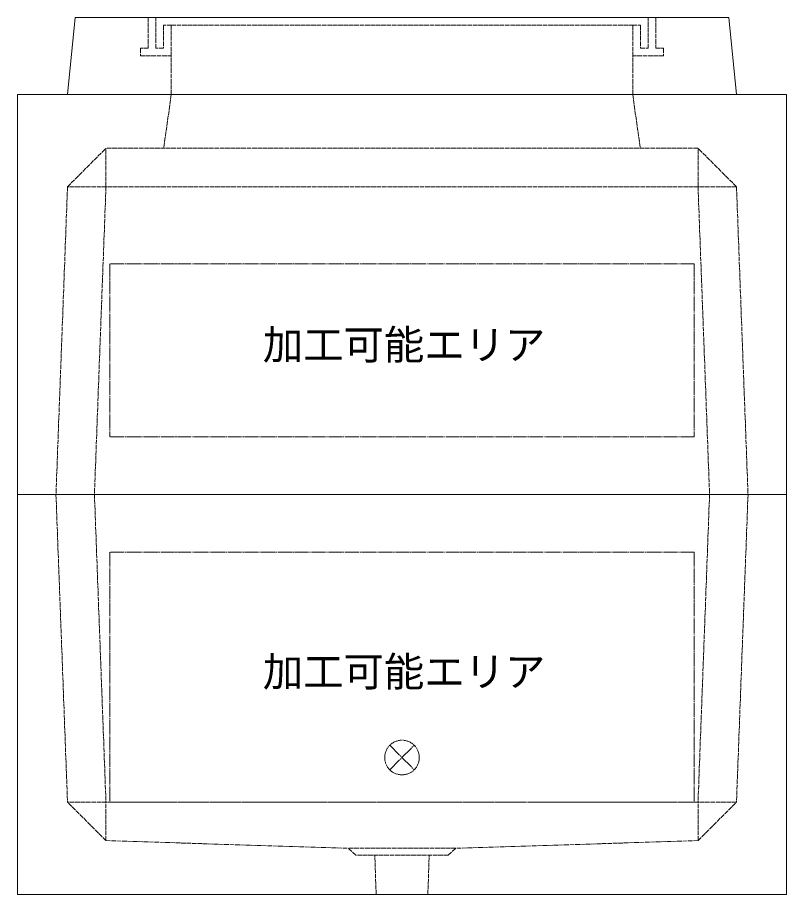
# Model space of a CAD drawing. Units: millimetres, scale not verified. Extents: x -2970 to 2970, y -2100 to 2100.
# Drawn here: x -530 to 470, y -1240 to -100 of the extents above; entities that cross this region are included whole.
import ezdxf
from ezdxf.enums import TextEntityAlignment as Align

# ---------------------------------------------------------------- set-up
doc = ezdxf.new("R2010")
doc.units = ezdxf.units.MM
doc.header["$LTSCALE"] = 10
doc.linetypes.add('LONG_DASHED1', pattern=[7, 6, -1])
doc.linetypes.add('LONG_DOUBLE_CHAIN', pattern=[21.8, 18, -1, 0.6, -0.6, 0.6, -1])
for name, color, linetype, lineweight in [('0-7_D-STR', 7, 'LONG_DASHED1', 9), ('0-9_D-STR-STR4', 134, 'LONG_DASHED1', 9), ('0-A_D-STR-STR5', 1, 'LONG_DOUBLE_CHAIN', 9)]:
    doc.layers.add(name, color=color, linetype=linetype, lineweight=lineweight)
doc.styles.add('ＭＳ ゴシック', font='')
doc.styles.get('ＭＳ ゴシック').set_extended_font_data('MS Gothic')

# ---------------------------------------------------------------- blocks, each defined once
blk = doc.blocks.new('A$C019679C0')
at = {"layer": '0-7_D-STR', "linetype": 'Continuous'}
for p, q in [((-4350, 0), (-4250, 1000)), ((4250, 1000), (-4250, 1000)), ((4350, 0), (4250, 1000)), ((-4350, 0), (4350, 0))]:
    blk.add_line(p, q, dxfattribs=at)
at = {"layer": '0-7_D-STR'}
for p, q in [((-3000, 0), (-3000, 900)), ((3000, 900), (3000, 0))]:
    blk.add_line(p, q, dxfattribs=at)
at = {"layer": '0-9_D-STR-STR4'}
for points in [[(-3300, 1000), (-3300, 600), (-3400, 600), (-3400, 500), (-3000, 500)], [(-3000, 900), (-3100, 900), (-3100, 600), (-3200, 600), (-3200, 1000)], [(3300, 1000), (3300, 600), (3400, 600), (3400, 500), (3000, 500)], [(3100, 900), (3100, 600), (3200, 600), (3200, 1000)], [(-3000, 900), (3000, 900), (3100, 900)]]:
    blk.add_lwpolyline(points, dxfattribs=at)
blk = doc.blocks.new('A$C69A01C2A')
at = {"layer": '0-7_D-STR', "linetype": 'Continuous'}
for p, q in [((-5000, 0), (-5000, 5200)), ((-5000, 5200), (5000, 5200)), ((5000, 5200), (5000, 0)), ((-5000, 0), (5000, 0))]:
    blk.add_line(p, q, dxfattribs=at)
at = {"layer": '0-7_D-STR'}
for p, q in [((-3000, 5200), (-3100, 4500)), ((3000, 5200), (3100, 4500)), ((-4350, 4000), (-3850, 4500)), ((3850, 4500), (-3850, 4500)), ((-3850, 4000), (-3850, 4500)), ((4350, 4000), (3850, 4500)), ((3850, 4000), (3850, 4500)), ((-4350, 4000), (-4500, 0)), ((4350, 4000), (-4350, 4000)), ((-3850, 4000), (-4000, 0)), ((3850, 4000), (4000, 0)), ((4350, 4000), (4500, 0))]:
    blk.add_line(p, q, dxfattribs=at)
at = {"layer": '0-A_D-STR-STR5'}
for p, q in [((-3800, 3000), (-3800, 750)), ((3800, 3000), (-3800, 3000))]:
    blk.add_line(p, q, dxfattribs=at)
blk.add_lwpolyline([(3800, 3000), (3800, 750), (-3800, 750)], dxfattribs=at)
blk = doc.blocks.new('A$C5E030ABE')
at = {"layer": '0-7_D-STR', "linetype": 'Continuous'}
for p, q in [((-5000, 0), (5000, 0)), ((-5000, -5200), (-5000, 0)), ((5000, -5200), (5000, 0)), ((-5000, -5200), (5000, -5200))]:
    blk.add_line(p, q, dxfattribs=at)
at = {"layer": '0-7_D-STR'}
for p, q in [((-4500, 0), (-4350, -4000)), ((-4000, 0), (-3850, -4000)), ((4000, 0), (3850, -4000)), ((4500, 0), (4350, -4000)), ((-3850, -4500), (-4350, -4000)), ((4350, -4000), (-4350, -4000)), ((-3850, -4500), (-3850, -4000)), ((3850, -4500), (4350, -4000)), ((3850, -4500), (3850, -4000)), ((-3850, -4500), (-700, -4600)), ((3850, -4500), (700, -4600)), ((-600, -4690), (-700, -4600)), ((700, -4600), (-700, -4600)), ((600, -4690), (700, -4600)), ((600, -4690), (-600, -4690)), ((-336.2, -5200), (-352.5, -4690)), ((336.2, -5200), (352.5, -4690))]:
    blk.add_line(p, q, dxfattribs=at)
at = {"layer": '0-A_D-STR-STR5'}
for p, q in [((3800, -750), (3800, -4000)), ((3800, -4000), (-3800, -4000))]:
    blk.add_line(p, q, dxfattribs=at)
blk.add_lwpolyline([(3800, -750), (-3800, -750), (-3800, -4000)], dxfattribs=at)
blk = doc.blocks.new('A$C1C640AAB')
at = {"layer": '0-A_D-STR-STR5'}
for p, q in [((-159.1, -159.1), (159.1, 159.1)), ((-159.1, 159.1), (159.1, -159.1))]:
    blk.add_line(p, q, dxfattribs=at)
blk.add_circle((0, 0), 225, dxfattribs=at)
blk = doc.blocks.new('A$Ccc4a77c5')
at = {"layer": '0-7_D-STR'}
blk.add_blockref('A$C5E030ABE', (0, 0), dxfattribs=at)
at = {"layer": '0-A_D-STR-STR5'}
blk.add_blockref('A$C1C640AAB', (0, -3420), dxfattribs=at)

msp = doc.modelspace()

# ---------------------------------------------------------------- block references
at = {"layer": '0-7_D-STR', "xscale": 0.1, "yscale": 0.1}
for name, p in [('A$C019679C0', (-30, -200)), ('A$C69A01C2A', (-30, -720)), ('A$Ccc4a77c5', (-30, -720))]:
    msp.add_blockref(name, p, dxfattribs=at)

# ---------------------------------------------------------------- texts
at = {"layer": '0-A_D-STR-STR5', "style": 'ＭＳ ゴシック'}
for p in [(-211.06, -556.14), (-211.06, -981.14)]:
    msp.add_text('加工可能エリア', height=38.49, dxfattribs=at).set_placement(p, align=Align.BOTTOM_LEFT)

doc.saveas('drawing.dxf')
